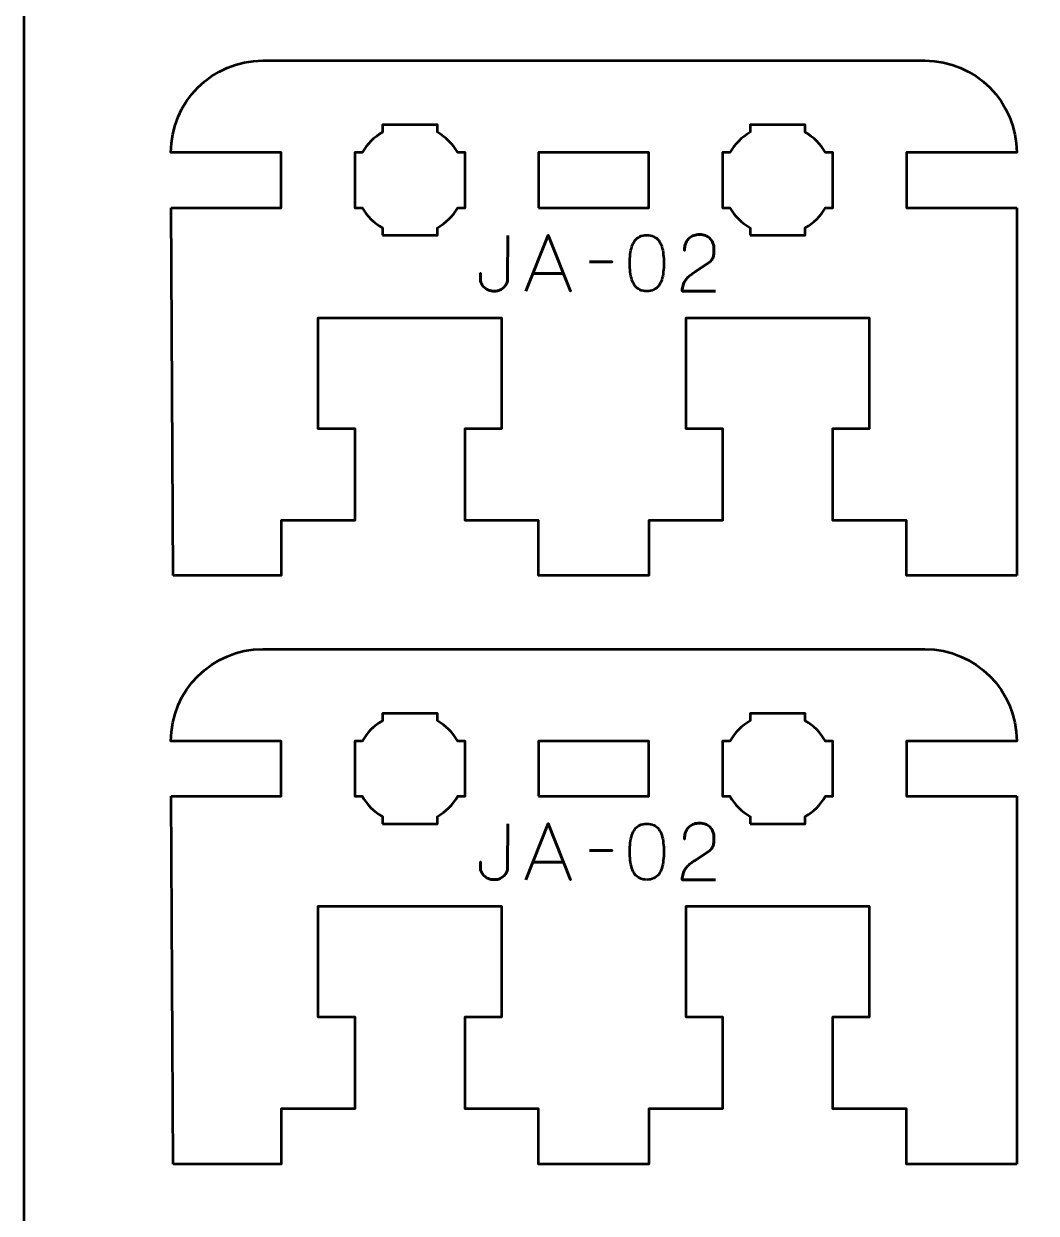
# Model space of a CAD drawing. Header units: centimetres. Extents: x -21 to 0, y -29.7 to 0.
# Drawn here: x -21 to -15.49, y -22.87 to -16.4 of the extents above; entities that cross this region are included whole.
import ezdxf

# ---------------------------------------------------------------- set-up
doc = ezdxf.new("R2010")
doc.units = ezdxf.units.CM
doc.header["$MEASUREMENT"] = 0
doc.layers.add('Layer 1', color=7, linetype='Continuous')

msp = doc.modelspace()

# ---------------------------------------------------------------- linework, layer by layer
at = {"layer": 'Layer 1', "lineweight": 53}
for points in [[(-18.20001, -17.4), (-17.60001, -17.4), (-17.60001, -17.1), (-18.20001, -17.1), (-18.20001, -17.4)], [(-18.20001, -20.6), (-17.60001, -20.6), (-17.60001, -20.3), (-18.20001, -20.3), (-18.20001, -20.6)]]:
    msp.add_lwpolyline(points, close=True, dxfattribs=at)
at = {"layer": 'Layer 1', "color": 1, "lineweight": 53}
msp.add_open_spline([(-21.00003, -29.19995), (-21.00003, -29.19995), (-21.00003, -3.49992), (-21.00003, -3.49992), (-21.00003, -3.49992), (-21.00003, -3.41709), (-20.93286, -3.34992), (-20.85003, -3.34992), (-20.85003, -3.34992), (-20.7672, -3.34992), (-20.70003, -3.28275), (-20.70003, -3.19992), (-20.70003, -3.19992), (-20.70003, -3.11709), (-20.7672, -3.04992), (-20.85003, -3.04992), (-20.85003, -3.04992), (-20.93286, -3.04992), (-21.00003, -2.98275), (-21.00003, -2.89992), (-21.00003, -2.89992), (-21.00003, -2.81709), (-20.93286, -2.74992), (-20.85003, -2.74992), (-20.85003, -2.74992), (-20.7672, -2.74992), (-20.70003, -2.68275), (-20.70003, -2.59992), (-20.70003, -2.59992), (-20.70003, -2.51709), (-20.7672, -2.44992), (-20.85003, -2.44992), (-20.85003, -2.44992), (-20.93286, -2.44992), (-21.00003, -2.38275), (-21.00003, -2.29992), (-21.00003, -2.29992), (-21.00003, -2.21709), (-20.93286, -2.14992), (-20.85003, -2.14992), (-20.85003, -2.14992), (-20.7672, -2.14992), (-20.70003, -2.08275), (-20.70003, -1.99992), (-20.70003, -1.99992), (-20.70003, -1.91709), (-20.7672, -1.84992), (-20.85003, -1.84992), (-20.85003, -1.84992), (-20.93286, -1.84992), (-21.00003, -1.78275), (-21.00003, -1.69992), (-21.00003, -1.69992), (-21.00003, -1.61709), (-20.93286, -1.54992), (-20.85003, -1.54992), (-20.85003, -1.54992), (-20.7672, -1.54992), (-20.70003, -1.48275), (-20.70003, -1.39992), (-20.70003, -1.39992), (-20.70003, -1.31709), (-20.7672, -1.24992), (-20.85003, -1.24992), (-20.85003, -1.24992), (-20.93286, -1.24992), (-21.00003, -1.18275), (-21.00003, -1.09992), (-21.00003, -1.09992), (-21.00003, -1.09992), (-21.00003, -0.49992), (-21.00003, -0.49992), (-21.00003, -0.49992), (-21.00003, -0.22295), (-20.77694, 0.00004), (-20.49994, 0.00004), (-20.49994, 0.00004), (-20.49994, 0.00004), (-0.50008, 0.00004), (-0.50008, 0.00004), (-0.50008, 0.00004), (-0.22294, 0.00004), (0.00002, -0.22295), (0.00002, -0.49992), (0.00002, -0.49992), (0.00002, -0.49992), (0.00002, -29.19995), (0.00002, -29.19995), (0.00002, -29.19995), (0.00002, -29.47695), (-0.22294, -29.70004), (-0.50008, -29.70004), (-0.50008, -29.70004), (-0.50008, -29.70004), (-20.49994, -29.70004), (-20.49994, -29.70004), (-20.49994, -29.70004), (-20.77694, -29.70004), (-21.00003, -29.47695), (-21.00003, -29.19995)], degree=3, knots=[0, 0, 0, 0, 0.04, 0.04, 0.04, 0.04, 0.08, 0.08, 0.08, 0.08, 0.12, 0.12, 0.12, 0.12, 0.16, 0.16, 0.16, 0.16, 0.2, 0.2, 0.2, 0.2, 0.24, 0.24, 0.24, 0.24, 0.28, 0.28, 0.28, 0.28, 0.32, 0.32, 0.32, 0.32, 0.36, 0.36, 0.36, 0.36, 0.4, 0.4, 0.4, 0.4, 0.44, 0.44, 0.44, 0.44, 0.48, 0.48, 0.48, 0.48, 0.52, 0.52, 0.52, 0.52, 0.56, 0.56, 0.56, 0.56, 0.6, 0.6, 0.6, 0.6, 0.64, 0.64, 0.64, 0.64, 0.68, 0.68, 0.68, 0.68, 0.72, 0.72, 0.72, 0.72, 0.76, 0.76, 0.76, 0.76, 0.8, 0.8, 0.8, 0.8, 0.84, 0.84, 0.84, 0.84, 0.88, 0.88, 0.88, 0.88, 0.92, 0.92, 0.92, 0.92, 0.96, 0.96, 0.96, 0.96, 1, 1, 1, 1], dxfattribs=at)
at = {"layer": 'Layer 1', "lineweight": 53}
for points, knots in [([(-20.19813, -17.4), (-20.19813, -17.4), (-19.60001, -17.4), (-19.60001, -17.4), (-19.60001, -17.4), (-19.60001, -17.4), (-19.60001, -17.1), (-19.60001, -17.1), (-19.60001, -17.1), (-19.60001, -17.1), (-20.20001, -17.1), (-20.20001, -17.1), (-20.20001, -17.1), (-20.20001, -16.82391), (-19.9761, -16.6), (-19.70001, -16.6)], [0, 0, 0, 0, 0.25, 0.25, 0.25, 0.25, 0.5, 0.5, 0.5, 0.5, 0.75, 0.75, 0.75, 0.75, 1, 1, 1, 1]), ([(-16.10001, -16.6), (-15.82392, -16.6), (-15.60001, -16.82391), (-15.60001, -17.1), (-15.60001, -17.1), (-15.60001, -17.1), (-16.20001, -17.1), (-16.20001, -17.1), (-16.20001, -17.1), (-16.20001, -17.1), (-16.20001, -17.4), (-16.20001, -17.4), (-16.20001, -17.4), (-16.20001, -17.4), (-15.60001, -17.4), (-15.60001, -17.4)], [0, 0, 0, 0, 0.25, 0.25, 0.25, 0.25, 0.5, 0.5, 0.5, 0.5, 0.75, 0.75, 0.75, 0.75, 1, 1, 1, 1]), ([(-19.05001, -17.55), (-19.05001, -17.55), (-19.05001, -17.50985), (-19.05001, -17.50985), (-19.05001, -17.50985), (-19.09554, -17.4835), (-19.1335, -17.44553), (-19.15985, -17.4), (-19.15985, -17.4), (-19.15985, -17.4), (-19.20001, -17.4), (-19.20001, -17.4), (-19.20001, -17.4), (-19.20001, -17.4), (-19.20001, -17.25), (-19.20001, -17.25), (-19.20001, -17.25), (-19.20001, -17.25), (-19.20001, -17.1), (-19.20001, -17.1), (-19.20001, -17.1), (-19.20001, -17.1), (-19.15985, -17.1), (-19.15985, -17.1), (-19.15985, -17.1), (-19.1335, -17.05447), (-19.09554, -17.0165), (-19.05001, -16.99015), (-19.05001, -16.99015), (-19.05001, -16.99015), (-19.05001, -16.95), (-19.05001, -16.95), (-19.05001, -16.95), (-19.05001, -16.95), (-18.90001, -16.95), (-18.90001, -16.95), (-18.90001, -16.95), (-18.90001, -16.95), (-18.75001, -16.95), (-18.75001, -16.95), (-18.75001, -16.95), (-18.75001, -16.95), (-18.75001, -16.99015), (-18.75001, -16.99015), (-18.75001, -16.99015), (-18.70448, -17.0165), (-18.66652, -17.05447), (-18.64017, -17.1), (-18.64017, -17.1), (-18.64017, -17.1), (-18.60001, -17.1), (-18.60001, -17.1), (-18.60001, -17.1), (-18.60001, -17.1), (-18.60001, -17.25), (-18.60001, -17.25), (-18.60001, -17.25), (-18.60001, -17.25), (-18.60001, -17.4), (-18.60001, -17.4), (-18.60001, -17.4), (-18.60001, -17.4), (-18.64017, -17.4), (-18.64017, -17.4), (-18.64017, -17.4), (-18.66652, -17.44553), (-18.70448, -17.4835), (-18.75001, -17.50985), (-18.75001, -17.50985), (-18.75001, -17.50985), (-18.75001, -17.55), (-18.75001, -17.55), (-18.75001, -17.55), (-18.75001, -17.55), (-18.90001, -17.55), (-18.90001, -17.55), (-18.90001, -17.55), (-18.90001, -17.55), (-19.05001, -17.55), (-19.05001, -17.55)], [0, 0, 0, 0, 0.05, 0.05, 0.05, 0.05, 0.1, 0.1, 0.1, 0.1, 0.15, 0.15, 0.15, 0.15, 0.2, 0.2, 0.2, 0.2, 0.25, 0.25, 0.25, 0.25, 0.3, 0.3, 0.3, 0.3, 0.35, 0.35, 0.35, 0.35, 0.4, 0.4, 0.4, 0.4, 0.45, 0.45, 0.45, 0.45, 0.5, 0.5, 0.5, 0.5, 0.55, 0.55, 0.55, 0.55, 0.6, 0.6, 0.6, 0.6, 0.65, 0.65, 0.65, 0.65, 0.7, 0.7, 0.7, 0.7, 0.75, 0.75, 0.75, 0.75, 0.8, 0.8, 0.8, 0.8, 0.85, 0.85, 0.85, 0.85, 0.9, 0.9, 0.9, 0.9, 0.95, 0.95, 0.95, 0.95, 1, 1, 1, 1]), ([(-17.05001, -17.55), (-17.05001, -17.55), (-17.05001, -17.50985), (-17.05001, -17.50985), (-17.05001, -17.50985), (-17.09554, -17.4835), (-17.1335, -17.44553), (-17.15985, -17.4), (-17.15985, -17.4), (-17.15985, -17.4), (-17.20001, -17.4), (-17.20001, -17.4), (-17.20001, -17.4), (-17.20001, -17.4), (-17.20001, -17.25), (-17.20001, -17.25), (-17.20001, -17.25), (-17.20001, -17.25), (-17.20001, -17.1), (-17.20001, -17.1), (-17.20001, -17.1), (-17.20001, -17.1), (-17.15985, -17.1), (-17.15985, -17.1), (-17.15985, -17.1), (-17.1335, -17.05447), (-17.09554, -17.0165), (-17.05001, -16.99015), (-17.05001, -16.99015), (-17.05001, -16.99015), (-17.05001, -16.95), (-17.05001, -16.95), (-17.05001, -16.95), (-17.05001, -16.95), (-16.90001, -16.95), (-16.90001, -16.95), (-16.90001, -16.95), (-16.90001, -16.95), (-16.75001, -16.95), (-16.75001, -16.95), (-16.75001, -16.95), (-16.75001, -16.95), (-16.75001, -16.99015), (-16.75001, -16.99015), (-16.75001, -16.99015), (-16.70448, -17.0165), (-16.66652, -17.05447), (-16.64017, -17.1), (-16.64017, -17.1), (-16.64017, -17.1), (-16.60001, -17.1), (-16.60001, -17.1), (-16.60001, -17.1), (-16.60001, -17.1), (-16.60001, -17.25), (-16.60001, -17.25), (-16.60001, -17.25), (-16.60001, -17.25), (-16.60001, -17.4), (-16.60001, -17.4), (-16.60001, -17.4), (-16.60001, -17.4), (-16.64017, -17.4), (-16.64017, -17.4), (-16.64017, -17.4), (-16.66652, -17.44553), (-16.70448, -17.4835), (-16.75001, -17.50985), (-16.75001, -17.50985), (-16.75001, -17.50985), (-16.75001, -17.55), (-16.75001, -17.55), (-16.75001, -17.55), (-16.75001, -17.55), (-16.90001, -17.55), (-16.90001, -17.55), (-16.90001, -17.55), (-16.90001, -17.55), (-17.05001, -17.55), (-17.05001, -17.55)], [0, 0, 0, 0, 0.05, 0.05, 0.05, 0.05, 0.1, 0.1, 0.1, 0.1, 0.15, 0.15, 0.15, 0.15, 0.2, 0.2, 0.2, 0.2, 0.25, 0.25, 0.25, 0.25, 0.3, 0.3, 0.3, 0.3, 0.35, 0.35, 0.35, 0.35, 0.4, 0.4, 0.4, 0.4, 0.45, 0.45, 0.45, 0.45, 0.5, 0.5, 0.5, 0.5, 0.55, 0.55, 0.55, 0.55, 0.6, 0.6, 0.6, 0.6, 0.65, 0.65, 0.65, 0.65, 0.7, 0.7, 0.7, 0.7, 0.75, 0.75, 0.75, 0.75, 0.8, 0.8, 0.8, 0.8, 0.85, 0.85, 0.85, 0.85, 0.9, 0.9, 0.9, 0.9, 0.95, 0.95, 0.95, 0.95, 1, 1, 1, 1]), ([(-15.60001, -19.4), (-15.60001, -19.4), (-16.20001, -19.4), (-16.20001, -19.4), (-16.20001, -19.4), (-16.20001, -19.4), (-16.20001, -19.1), (-16.20001, -19.1), (-16.20001, -19.1), (-16.20001, -19.1), (-16.60001, -19.10001), (-16.60001, -19.10001), (-16.60001, -19.10001), (-16.60001, -19.10001), (-16.60001, -18.6), (-16.60001, -18.6), (-16.60001, -18.6), (-16.60001, -18.6), (-16.40001, -18.59999), (-16.40001, -18.59999), (-16.40001, -18.59999), (-16.40001, -18.59999), (-16.40001, -18), (-16.40001, -18), (-16.40001, -18), (-16.78334, -18), (-17.01668, -18), (-17.40001, -18), (-17.40001, -18), (-17.40001, -18), (-17.40001, -18.59999), (-17.40001, -18.59999), (-17.40001, -18.59999), (-17.40001, -18.59999), (-17.20001, -18.6), (-17.20001, -18.6), (-17.20001, -18.6), (-17.20001, -18.6), (-17.20001, -19.1), (-17.20001, -19.1), (-17.20001, -19.1), (-17.20001, -19.1), (-17.60001, -19.1), (-17.60001, -19.1), (-17.60001, -19.1), (-17.60001, -19.1), (-17.60001, -19.4), (-17.60001, -19.4), (-17.60001, -19.4), (-17.60001, -19.4), (-18.20001, -19.4), (-18.20001, -19.4), (-18.20001, -19.4), (-18.20001, -19.4), (-18.20001, -19.1), (-18.20001, -19.1), (-18.20001, -19.1), (-18.20001, -19.1), (-18.60001, -19.10001), (-18.60001, -19.10001), (-18.60001, -19.10001), (-18.60001, -19.10001), (-18.60001, -18.6), (-18.60001, -18.6), (-18.60001, -18.6), (-18.60001, -18.6), (-18.40001, -18.59999), (-18.40001, -18.59999), (-18.40001, -18.59999), (-18.40001, -18.59999), (-18.40001, -18), (-18.40001, -18), (-18.40001, -18), (-18.78334, -18), (-19.01668, -18), (-19.40001, -18), (-19.40001, -18), (-19.40001, -18), (-19.40001, -18.59999), (-19.40001, -18.59999), (-19.40001, -18.59999), (-19.40001, -18.59999), (-19.20001, -18.6), (-19.20001, -18.6), (-19.20001, -18.6), (-19.20001, -18.6), (-19.20001, -19.1), (-19.20001, -19.1), (-19.20001, -19.1), (-19.20001, -19.1), (-19.60001, -19.1), (-19.60001, -19.1), (-19.60001, -19.1), (-19.60001, -19.1), (-19.60001, -19.4), (-19.60001, -19.4), (-19.60001, -19.4), (-19.60001, -19.4), (-20.18751, -19.4), (-20.18751, -19.4)], [0, 0, 0, 0, 0.04, 0.04, 0.04, 0.04, 0.08, 0.08, 0.08, 0.08, 0.12, 0.12, 0.12, 0.12, 0.16, 0.16, 0.16, 0.16, 0.2, 0.2, 0.2, 0.2, 0.24, 0.24, 0.24, 0.24, 0.28, 0.28, 0.28, 0.28, 0.32, 0.32, 0.32, 0.32, 0.36, 0.36, 0.36, 0.36, 0.4, 0.4, 0.4, 0.4, 0.44, 0.44, 0.44, 0.44, 0.48, 0.48, 0.48, 0.48, 0.52, 0.52, 0.52, 0.52, 0.56, 0.56, 0.56, 0.56, 0.6, 0.6, 0.6, 0.6, 0.64, 0.64, 0.64, 0.64, 0.68, 0.68, 0.68, 0.68, 0.72, 0.72, 0.72, 0.72, 0.76, 0.76, 0.76, 0.76, 0.8, 0.8, 0.8, 0.8, 0.84, 0.84, 0.84, 0.84, 0.88, 0.88, 0.88, 0.88, 0.92, 0.92, 0.92, 0.92, 0.96, 0.96, 0.96, 0.96, 1, 1, 1, 1]), ([(-20.19813, -20.6), (-20.19813, -20.6), (-19.60001, -20.6), (-19.60001, -20.6), (-19.60001, -20.6), (-19.60001, -20.6), (-19.60001, -20.3), (-19.60001, -20.3), (-19.60001, -20.3), (-19.60001, -20.3), (-20.20001, -20.3), (-20.20001, -20.3), (-20.20001, -20.3), (-20.20001, -20.02391), (-19.9761, -19.8), (-19.70001, -19.8)], [0, 0, 0, 0, 0.25, 0.25, 0.25, 0.25, 0.5, 0.5, 0.5, 0.5, 0.75, 0.75, 0.75, 0.75, 1, 1, 1, 1]), ([(-16.10001, -19.8), (-15.82392, -19.8), (-15.60001, -20.02391), (-15.60001, -20.3), (-15.60001, -20.3), (-15.60001, -20.3), (-16.20001, -20.3), (-16.20001, -20.3), (-16.20001, -20.3), (-16.20001, -20.3), (-16.20001, -20.6), (-16.20001, -20.6), (-16.20001, -20.6), (-16.20001, -20.6), (-15.60001, -20.6), (-15.60001, -20.6)], [0, 0, 0, 0, 0.25, 0.25, 0.25, 0.25, 0.5, 0.5, 0.5, 0.5, 0.75, 0.75, 0.75, 0.75, 1, 1, 1, 1]), ([(-19.05001, -20.75), (-19.05001, -20.75), (-19.05001, -20.70985), (-19.05001, -20.70985), (-19.05001, -20.70985), (-19.09554, -20.6835), (-19.1335, -20.64553), (-19.15985, -20.6), (-19.15985, -20.6), (-19.15985, -20.6), (-19.20001, -20.6), (-19.20001, -20.6), (-19.20001, -20.6), (-19.20001, -20.6), (-19.20001, -20.45), (-19.20001, -20.45), (-19.20001, -20.45), (-19.20001, -20.45), (-19.20001, -20.3), (-19.20001, -20.3), (-19.20001, -20.3), (-19.20001, -20.3), (-19.15985, -20.3), (-19.15985, -20.3), (-19.15985, -20.3), (-19.1335, -20.25447), (-19.09554, -20.2165), (-19.05001, -20.19015), (-19.05001, -20.19015), (-19.05001, -20.19015), (-19.05001, -20.15), (-19.05001, -20.15), (-19.05001, -20.15), (-19.05001, -20.15), (-18.90001, -20.15), (-18.90001, -20.15), (-18.90001, -20.15), (-18.90001, -20.15), (-18.75001, -20.15), (-18.75001, -20.15), (-18.75001, -20.15), (-18.75001, -20.15), (-18.75001, -20.19015), (-18.75001, -20.19015), (-18.75001, -20.19015), (-18.70448, -20.2165), (-18.66652, -20.25447), (-18.64017, -20.3), (-18.64017, -20.3), (-18.64017, -20.3), (-18.60001, -20.3), (-18.60001, -20.3), (-18.60001, -20.3), (-18.60001, -20.3), (-18.60001, -20.45), (-18.60001, -20.45), (-18.60001, -20.45), (-18.60001, -20.45), (-18.60001, -20.6), (-18.60001, -20.6), (-18.60001, -20.6), (-18.60001, -20.6), (-18.64017, -20.6), (-18.64017, -20.6), (-18.64017, -20.6), (-18.66652, -20.64553), (-18.70448, -20.6835), (-18.75001, -20.70985), (-18.75001, -20.70985), (-18.75001, -20.70985), (-18.75001, -20.75), (-18.75001, -20.75), (-18.75001, -20.75), (-18.75001, -20.75), (-18.90001, -20.75), (-18.90001, -20.75), (-18.90001, -20.75), (-18.90001, -20.75), (-19.05001, -20.75), (-19.05001, -20.75)], [0, 0, 0, 0, 0.05, 0.05, 0.05, 0.05, 0.1, 0.1, 0.1, 0.1, 0.15, 0.15, 0.15, 0.15, 0.2, 0.2, 0.2, 0.2, 0.25, 0.25, 0.25, 0.25, 0.3, 0.3, 0.3, 0.3, 0.35, 0.35, 0.35, 0.35, 0.4, 0.4, 0.4, 0.4, 0.45, 0.45, 0.45, 0.45, 0.5, 0.5, 0.5, 0.5, 0.55, 0.55, 0.55, 0.55, 0.6, 0.6, 0.6, 0.6, 0.65, 0.65, 0.65, 0.65, 0.7, 0.7, 0.7, 0.7, 0.75, 0.75, 0.75, 0.75, 0.8, 0.8, 0.8, 0.8, 0.85, 0.85, 0.85, 0.85, 0.9, 0.9, 0.9, 0.9, 0.95, 0.95, 0.95, 0.95, 1, 1, 1, 1]), ([(-17.05001, -20.75), (-17.05001, -20.75), (-17.05001, -20.70985), (-17.05001, -20.70985), (-17.05001, -20.70985), (-17.09554, -20.6835), (-17.1335, -20.64553), (-17.15985, -20.6), (-17.15985, -20.6), (-17.15985, -20.6), (-17.20001, -20.6), (-17.20001, -20.6), (-17.20001, -20.6), (-17.20001, -20.6), (-17.20001, -20.45), (-17.20001, -20.45), (-17.20001, -20.45), (-17.20001, -20.45), (-17.20001, -20.3), (-17.20001, -20.3), (-17.20001, -20.3), (-17.20001, -20.3), (-17.15985, -20.3), (-17.15985, -20.3), (-17.15985, -20.3), (-17.1335, -20.25447), (-17.09554, -20.2165), (-17.05001, -20.19015), (-17.05001, -20.19015), (-17.05001, -20.19015), (-17.05001, -20.15), (-17.05001, -20.15), (-17.05001, -20.15), (-17.05001, -20.15), (-16.90001, -20.15), (-16.90001, -20.15), (-16.90001, -20.15), (-16.90001, -20.15), (-16.75001, -20.15), (-16.75001, -20.15), (-16.75001, -20.15), (-16.75001, -20.15), (-16.75001, -20.19015), (-16.75001, -20.19015), (-16.75001, -20.19015), (-16.70448, -20.2165), (-16.66652, -20.25447), (-16.64017, -20.3), (-16.64017, -20.3), (-16.64017, -20.3), (-16.60001, -20.3), (-16.60001, -20.3), (-16.60001, -20.3), (-16.60001, -20.3), (-16.60001, -20.45), (-16.60001, -20.45), (-16.60001, -20.45), (-16.60001, -20.45), (-16.60001, -20.6), (-16.60001, -20.6), (-16.60001, -20.6), (-16.60001, -20.6), (-16.64017, -20.6), (-16.64017, -20.6), (-16.64017, -20.6), (-16.66652, -20.64553), (-16.70448, -20.6835), (-16.75001, -20.70985), (-16.75001, -20.70985), (-16.75001, -20.70985), (-16.75001, -20.75), (-16.75001, -20.75), (-16.75001, -20.75), (-16.75001, -20.75), (-16.90001, -20.75), (-16.90001, -20.75), (-16.90001, -20.75), (-16.90001, -20.75), (-17.05001, -20.75), (-17.05001, -20.75)], [0, 0, 0, 0, 0.05, 0.05, 0.05, 0.05, 0.1, 0.1, 0.1, 0.1, 0.15, 0.15, 0.15, 0.15, 0.2, 0.2, 0.2, 0.2, 0.25, 0.25, 0.25, 0.25, 0.3, 0.3, 0.3, 0.3, 0.35, 0.35, 0.35, 0.35, 0.4, 0.4, 0.4, 0.4, 0.45, 0.45, 0.45, 0.45, 0.5, 0.5, 0.5, 0.5, 0.55, 0.55, 0.55, 0.55, 0.6, 0.6, 0.6, 0.6, 0.65, 0.65, 0.65, 0.65, 0.7, 0.7, 0.7, 0.7, 0.75, 0.75, 0.75, 0.75, 0.8, 0.8, 0.8, 0.8, 0.85, 0.85, 0.85, 0.85, 0.9, 0.9, 0.9, 0.9, 0.95, 0.95, 0.95, 0.95, 1, 1, 1, 1]), ([(-15.60001, -22.6), (-15.60001, -22.6), (-16.20001, -22.6), (-16.20001, -22.6), (-16.20001, -22.6), (-16.20001, -22.6), (-16.20001, -22.3), (-16.20001, -22.3), (-16.20001, -22.3), (-16.20001, -22.3), (-16.60001, -22.30001), (-16.60001, -22.30001), (-16.60001, -22.30001), (-16.60001, -22.30001), (-16.60001, -21.8), (-16.60001, -21.8), (-16.60001, -21.8), (-16.60001, -21.8), (-16.40001, -21.79999), (-16.40001, -21.79999), (-16.40001, -21.79999), (-16.40001, -21.79999), (-16.40001, -21.2), (-16.40001, -21.2), (-16.40001, -21.2), (-16.78334, -21.2), (-17.01668, -21.2), (-17.40001, -21.2), (-17.40001, -21.2), (-17.40001, -21.2), (-17.40001, -21.79999), (-17.40001, -21.79999), (-17.40001, -21.79999), (-17.40001, -21.79999), (-17.20001, -21.8), (-17.20001, -21.8), (-17.20001, -21.8), (-17.20001, -21.8), (-17.20001, -22.3), (-17.20001, -22.3), (-17.20001, -22.3), (-17.20001, -22.3), (-17.60001, -22.3), (-17.60001, -22.3), (-17.60001, -22.3), (-17.60001, -22.3), (-17.60001, -22.6), (-17.60001, -22.6), (-17.60001, -22.6), (-17.60001, -22.6), (-18.20001, -22.6), (-18.20001, -22.6), (-18.20001, -22.6), (-18.20001, -22.6), (-18.20001, -22.3), (-18.20001, -22.3), (-18.20001, -22.3), (-18.20001, -22.3), (-18.60001, -22.30001), (-18.60001, -22.30001), (-18.60001, -22.30001), (-18.60001, -22.30001), (-18.60001, -21.8), (-18.60001, -21.8), (-18.60001, -21.8), (-18.60001, -21.8), (-18.40001, -21.79999), (-18.40001, -21.79999), (-18.40001, -21.79999), (-18.40001, -21.79999), (-18.40001, -21.2), (-18.40001, -21.2), (-18.40001, -21.2), (-18.78334, -21.2), (-19.01668, -21.2), (-19.40001, -21.2), (-19.40001, -21.2), (-19.40001, -21.2), (-19.40001, -21.79999), (-19.40001, -21.79999), (-19.40001, -21.79999), (-19.40001, -21.79999), (-19.20001, -21.8), (-19.20001, -21.8), (-19.20001, -21.8), (-19.20001, -21.8), (-19.20001, -22.3), (-19.20001, -22.3), (-19.20001, -22.3), (-19.20001, -22.3), (-19.60001, -22.3), (-19.60001, -22.3), (-19.60001, -22.3), (-19.60001, -22.3), (-19.60001, -22.6), (-19.60001, -22.6), (-19.60001, -22.6), (-19.60001, -22.6), (-20.18751, -22.6), (-20.18751, -22.6)], [0, 0, 0, 0, 0.04, 0.04, 0.04, 0.04, 0.08, 0.08, 0.08, 0.08, 0.12, 0.12, 0.12, 0.12, 0.16, 0.16, 0.16, 0.16, 0.2, 0.2, 0.2, 0.2, 0.24, 0.24, 0.24, 0.24, 0.28, 0.28, 0.28, 0.28, 0.32, 0.32, 0.32, 0.32, 0.36, 0.36, 0.36, 0.36, 0.4, 0.4, 0.4, 0.4, 0.44, 0.44, 0.44, 0.44, 0.48, 0.48, 0.48, 0.48, 0.52, 0.52, 0.52, 0.52, 0.56, 0.56, 0.56, 0.56, 0.6, 0.6, 0.6, 0.6, 0.64, 0.64, 0.64, 0.64, 0.68, 0.68, 0.68, 0.68, 0.72, 0.72, 0.72, 0.72, 0.76, 0.76, 0.76, 0.76, 0.8, 0.8, 0.8, 0.8, 0.84, 0.84, 0.84, 0.84, 0.88, 0.88, 0.88, 0.88, 0.92, 0.92, 0.92, 0.92, 0.96, 0.96, 0.96, 0.96, 1, 1, 1, 1])]:
    msp.add_open_spline(points, degree=3, knots=knots, dxfattribs=at)
at = {"layer": 'Layer 1', "color": 114, "lineweight": 53}
for points in [[(-19.70001, -16.6), (-19.70001, -16.6), (-16.10001, -16.6), (-16.10001, -16.6)], [(-20.18751, -19.4), (-20.18751, -19.4), (-20.19813, -17.4), (-20.19813, -17.4)], [(-15.60001, -17.4), (-15.60001, -17.4), (-15.60001, -19.10001), (-15.60001, -19.10001)], [(-19.70001, -19.8), (-19.70001, -19.8), (-16.10001, -19.8), (-16.10001, -19.8)], [(-20.18751, -22.6), (-20.18751, -22.6), (-20.19813, -20.6), (-20.19813, -20.6)], [(-15.60001, -20.6), (-15.60001, -20.6), (-15.60001, -22.30001), (-15.60001, -22.30001)]]:
    msp.add_open_spline(points, degree=3, dxfattribs=at)
at = {"layer": 'Layer 1', "color": 5, "lineweight": 53}
for points, knots in [([(-18.36821, -17.55035), (-18.36821, -17.55035), (-18.36863, -17.78742), (-18.36863, -17.78742), (-18.36863, -17.78742), (-18.36863, -17.79511), (-18.37026, -17.80287), (-18.37336, -17.81056), (-18.37336, -17.81056), (-18.37654, -17.81832), (-18.38119, -17.82538), (-18.38733, -17.83187), (-18.38733, -17.83187), (-18.39354, -17.83829), (-18.40109, -17.84351), (-18.41005, -17.84739), (-18.41005, -17.84739), (-18.41908, -17.85134), (-18.42938, -17.85332), (-18.44102, -17.85346), (-18.44102, -17.85346), (-18.45267, -17.85346), (-18.46318, -17.85155), (-18.47249, -17.84781), (-18.47249, -17.84781), (-18.48181, -17.844), (-18.48978, -17.83892), (-18.49634, -17.8325), (-18.49634, -17.8325), (-18.50297, -17.82608), (-18.50798, -17.81903), (-18.51151, -17.81119), (-18.51151, -17.81119), (-18.51504, -17.80336), (-18.5168, -17.79546), (-18.5168, -17.78742), (-18.5168, -17.78742), (-18.5168, -17.78742), (-18.5168, -17.75609), (-18.5168, -17.75609), (-18.5168, -17.75609), (-18.5168, -17.75609), (-18.5168, -17.78742), (-18.5168, -17.78742), (-18.5168, -17.78742), (-18.5168, -17.79546), (-18.51504, -17.80336), (-18.51151, -17.81119), (-18.51151, -17.81119), (-18.50798, -17.81903), (-18.50297, -17.82608), (-18.49634, -17.8325), (-18.49634, -17.8325), (-18.48978, -17.83892), (-18.48181, -17.844), (-18.47249, -17.84781), (-18.47249, -17.84781), (-18.46318, -17.85155), (-18.45267, -17.85346), (-18.44102, -17.85346), (-18.44102, -17.85346), (-18.42938, -17.85332), (-18.41908, -17.85134), (-18.41005, -17.84739), (-18.41005, -17.84739), (-18.40109, -17.84351), (-18.39354, -17.83829), (-18.38733, -17.83187), (-18.38733, -17.83187), (-18.38119, -17.82538), (-18.37654, -17.81832), (-18.37336, -17.81056), (-18.37336, -17.81056), (-18.37026, -17.80287), (-18.36863, -17.79511), (-18.36863, -17.78742), (-18.36863, -17.78742), (-18.36863, -17.78742), (-18.36821, -17.55035), (-18.36821, -17.55035)], [0, 0, 0, 0, 0.05, 0.05, 0.05, 0.05, 0.1, 0.1, 0.1, 0.1, 0.15, 0.15, 0.15, 0.15, 0.2, 0.2, 0.2, 0.2, 0.25, 0.25, 0.25, 0.25, 0.3, 0.3, 0.3, 0.3, 0.35, 0.35, 0.35, 0.35, 0.4, 0.4, 0.4, 0.4, 0.45, 0.45, 0.45, 0.45, 0.5, 0.5, 0.5, 0.5, 0.55, 0.55, 0.55, 0.55, 0.6, 0.6, 0.6, 0.6, 0.65, 0.65, 0.65, 0.65, 0.7, 0.7, 0.7, 0.7, 0.75, 0.75, 0.75, 0.75, 0.8, 0.8, 0.8, 0.8, 0.85, 0.85, 0.85, 0.85, 0.9, 0.9, 0.9, 0.9, 0.95, 0.95, 0.95, 0.95, 1, 1, 1, 1]), ([(-18.27, -17.85388), (-18.27, -17.85388), (-18.14893, -17.54866), (-18.14893, -17.54866), (-18.14893, -17.54866), (-18.14893, -17.54866), (-18.02743, -17.85388), (-18.02743, -17.85388), (-18.02743, -17.85388), (-18.02743, -17.85388), (-18.14893, -17.54866), (-18.14893, -17.54866), (-18.14893, -17.54866), (-18.14893, -17.54866), (-18.27, -17.85388), (-18.27, -17.85388)], [0, 0, 0, 0, 0.25, 0.25, 0.25, 0.25, 0.5, 0.5, 0.5, 0.5, 0.75, 0.75, 0.75, 0.75, 1, 1, 1, 1]), ([(-17.61172, -17.85388), (-17.59691, -17.85381), (-17.58414, -17.8512), (-17.57348, -17.84612), (-17.57348, -17.84612), (-17.5629, -17.84104), (-17.55408, -17.83377), (-17.54703, -17.82453), (-17.54703, -17.82453), (-17.54004, -17.81522), (-17.53454, -17.80421), (-17.53045, -17.79151), (-17.53045, -17.79151), (-17.52642, -17.77881), (-17.52353, -17.76491), (-17.52191, -17.74967), (-17.52191, -17.74967), (-17.52021, -17.73443), (-17.51937, -17.71841), (-17.51944, -17.70148), (-17.51944, -17.70148), (-17.51937, -17.68462), (-17.52021, -17.6686), (-17.52191, -17.65343), (-17.52191, -17.65343), (-17.52353, -17.63826), (-17.52642, -17.62429), (-17.53045, -17.61159), (-17.53045, -17.61159), (-17.53454, -17.59896), (-17.54004, -17.58796), (-17.54703, -17.57857), (-17.54703, -17.57857), (-17.55408, -17.56926), (-17.5629, -17.56199), (-17.57348, -17.55691), (-17.57348, -17.55691), (-17.58414, -17.55176), (-17.59691, -17.54915), (-17.61172, -17.54908), (-17.61172, -17.54908), (-17.62654, -17.54915), (-17.63931, -17.55176), (-17.64997, -17.55691), (-17.64997, -17.55691), (-17.66055, -17.56199), (-17.66937, -17.56926), (-17.67642, -17.57857), (-17.67642, -17.57857), (-17.68341, -17.58796), (-17.68891, -17.59896), (-17.693, -17.61159), (-17.693, -17.61159), (-17.69703, -17.62429), (-17.69992, -17.63826), (-17.70154, -17.65343), (-17.70154, -17.65343), (-17.70323, -17.6686), (-17.70408, -17.68462), (-17.70401, -17.70148), (-17.70401, -17.70148), (-17.70408, -17.71841), (-17.70323, -17.73443), (-17.70154, -17.74967), (-17.70154, -17.74967), (-17.69992, -17.76491), (-17.69703, -17.77881), (-17.693, -17.79151), (-17.693, -17.79151), (-17.68891, -17.80421), (-17.68341, -17.81522), (-17.67642, -17.82453), (-17.67642, -17.82453), (-17.66937, -17.83377), (-17.66055, -17.84104), (-17.64997, -17.84612), (-17.64997, -17.84612), (-17.63931, -17.8512), (-17.62654, -17.85381), (-17.61172, -17.85388)], [0, 0, 0, 0, 0.05, 0.05, 0.05, 0.05, 0.1, 0.1, 0.1, 0.1, 0.15, 0.15, 0.15, 0.15, 0.2, 0.2, 0.2, 0.2, 0.25, 0.25, 0.25, 0.25, 0.3, 0.3, 0.3, 0.3, 0.35, 0.35, 0.35, 0.35, 0.4, 0.4, 0.4, 0.4, 0.45, 0.45, 0.45, 0.45, 0.5, 0.5, 0.5, 0.5, 0.55, 0.55, 0.55, 0.55, 0.6, 0.6, 0.6, 0.6, 0.65, 0.65, 0.65, 0.65, 0.7, 0.7, 0.7, 0.7, 0.75, 0.75, 0.75, 0.75, 0.8, 0.8, 0.8, 0.8, 0.85, 0.85, 0.85, 0.85, 0.9, 0.9, 0.9, 0.9, 0.95, 0.95, 0.95, 0.95, 1, 1, 1, 1]), ([(-17.61172, -17.85388), (-17.59691, -17.85381), (-17.58414, -17.8512), (-17.57348, -17.84612), (-17.57348, -17.84612), (-17.5629, -17.84104), (-17.55408, -17.83377), (-17.54703, -17.82453), (-17.54703, -17.82453), (-17.54004, -17.81522), (-17.53454, -17.80421), (-17.53045, -17.79151), (-17.53045, -17.79151), (-17.52642, -17.77881), (-17.52353, -17.76491), (-17.52191, -17.74967), (-17.52191, -17.74967), (-17.52021, -17.73443), (-17.51937, -17.71841), (-17.51944, -17.70148), (-17.51944, -17.70148), (-17.51937, -17.68462), (-17.52021, -17.6686), (-17.52191, -17.65343), (-17.52191, -17.65343), (-17.52353, -17.63826), (-17.52642, -17.62429), (-17.53045, -17.61159), (-17.53045, -17.61159), (-17.53454, -17.59896), (-17.54004, -17.58796), (-17.54703, -17.57857), (-17.54703, -17.57857), (-17.55408, -17.56926), (-17.5629, -17.56199), (-17.57348, -17.55691), (-17.57348, -17.55691), (-17.58414, -17.55176), (-17.59691, -17.54915), (-17.61172, -17.54908), (-17.61172, -17.54908), (-17.62654, -17.54915), (-17.63931, -17.55176), (-17.64997, -17.55691), (-17.64997, -17.55691), (-17.66055, -17.56199), (-17.66937, -17.56926), (-17.67642, -17.57857), (-17.67642, -17.57857), (-17.68341, -17.58796), (-17.68891, -17.59896), (-17.693, -17.61159), (-17.693, -17.61159), (-17.69703, -17.62429), (-17.69992, -17.63826), (-17.70154, -17.65343), (-17.70154, -17.65343), (-17.70323, -17.6686), (-17.70408, -17.68462), (-17.70401, -17.70148), (-17.70401, -17.70148), (-17.70408, -17.71841), (-17.70323, -17.73443), (-17.70154, -17.74967), (-17.70154, -17.74967), (-17.69992, -17.76491), (-17.69703, -17.77881), (-17.693, -17.79151), (-17.693, -17.79151), (-17.68891, -17.80421), (-17.68341, -17.81522), (-17.67642, -17.82453), (-17.67642, -17.82453), (-17.66937, -17.83377), (-17.66055, -17.84104), (-17.64997, -17.84612), (-17.64997, -17.84612), (-17.63931, -17.8512), (-17.62654, -17.85381), (-17.61172, -17.85388)], [0, 0, 0, 0, 0.05, 0.05, 0.05, 0.05, 0.1, 0.1, 0.1, 0.1, 0.15, 0.15, 0.15, 0.15, 0.2, 0.2, 0.2, 0.2, 0.25, 0.25, 0.25, 0.25, 0.3, 0.3, 0.3, 0.3, 0.35, 0.35, 0.35, 0.35, 0.4, 0.4, 0.4, 0.4, 0.45, 0.45, 0.45, 0.45, 0.5, 0.5, 0.5, 0.5, 0.55, 0.55, 0.55, 0.55, 0.6, 0.6, 0.6, 0.6, 0.65, 0.65, 0.65, 0.65, 0.7, 0.7, 0.7, 0.7, 0.75, 0.75, 0.75, 0.75, 0.8, 0.8, 0.8, 0.8, 0.85, 0.85, 0.85, 0.85, 0.9, 0.9, 0.9, 0.9, 0.95, 0.95, 0.95, 0.95, 1, 1, 1, 1]), ([(-17.2375, -17.85388), (-17.2375, -17.85388), (-17.41911, -17.85388), (-17.41911, -17.85388), (-17.41911, -17.85388), (-17.41876, -17.8416), (-17.41721, -17.83074), (-17.41459, -17.82142), (-17.41459, -17.82142), (-17.41191, -17.81211), (-17.40832, -17.80393), (-17.40387, -17.79687), (-17.40387, -17.79687), (-17.39935, -17.78982), (-17.3942, -17.78354), (-17.38835, -17.77803), (-17.38835, -17.77803), (-17.38249, -17.77246), (-17.37621, -17.76738), (-17.36944, -17.76258), (-17.36944, -17.76258), (-17.36267, -17.75785), (-17.35568, -17.75313), (-17.34841, -17.74847), (-17.34841, -17.74847), (-17.34841, -17.74847), (-17.27602, -17.70021), (-17.27602, -17.70021), (-17.27602, -17.70021), (-17.26862, -17.69499), (-17.26283, -17.68928), (-17.25874, -17.68314), (-17.25874, -17.68314), (-17.25458, -17.677), (-17.25168, -17.67051), (-17.24992, -17.66366), (-17.24992, -17.66366), (-17.24823, -17.65689), (-17.24717, -17.64991), (-17.24682, -17.64285), (-17.24682, -17.64285), (-17.24646, -17.63572), (-17.24632, -17.6286), (-17.24639, -17.62147), (-17.24639, -17.62147), (-17.24639, -17.61562), (-17.24717, -17.60934), (-17.24872, -17.60256), (-17.24872, -17.60256), (-17.25034, -17.59586), (-17.25288, -17.58916), (-17.25648, -17.58253), (-17.25648, -17.58253), (-17.26008, -17.57589), (-17.26488, -17.56983), (-17.27087, -17.56432), (-17.27087, -17.56432), (-17.27687, -17.55889), (-17.28428, -17.55452), (-17.2931, -17.5512), (-17.2931, -17.5512), (-17.30192, -17.54788), (-17.31229, -17.54619), (-17.32428, -17.54612), (-17.32428, -17.54612), (-17.33635, -17.54619), (-17.347, -17.54788), (-17.35618, -17.55113), (-17.35618, -17.55113), (-17.36535, -17.55437), (-17.37318, -17.55889), (-17.37967, -17.5646), (-17.37967, -17.5646), (-17.38616, -17.57032), (-17.39138, -17.57695), (-17.39547, -17.58436), (-17.39547, -17.58436), (-17.39957, -17.59177), (-17.40253, -17.59967), (-17.40443, -17.608), (-17.40443, -17.608), (-17.40634, -17.61632), (-17.40726, -17.62479), (-17.40726, -17.63333), (-17.40726, -17.63333), (-17.40726, -17.62479), (-17.40634, -17.61632), (-17.40443, -17.608), (-17.40443, -17.608), (-17.40253, -17.59967), (-17.39957, -17.59177), (-17.39547, -17.58436), (-17.39547, -17.58436), (-17.39138, -17.57695), (-17.38616, -17.57032), (-17.37967, -17.5646), (-17.37967, -17.5646), (-17.37318, -17.55889), (-17.36535, -17.55437), (-17.35618, -17.55113), (-17.35618, -17.55113), (-17.347, -17.54788), (-17.33635, -17.54619), (-17.32428, -17.54612), (-17.32428, -17.54612), (-17.31229, -17.54619), (-17.30192, -17.54788), (-17.2931, -17.5512), (-17.2931, -17.5512), (-17.28428, -17.55452), (-17.27687, -17.55889), (-17.27087, -17.56432), (-17.27087, -17.56432), (-17.26488, -17.56983), (-17.26008, -17.57589), (-17.25648, -17.58253), (-17.25648, -17.58253), (-17.25288, -17.58916), (-17.25034, -17.59586), (-17.24872, -17.60256), (-17.24872, -17.60256), (-17.24717, -17.60934), (-17.24639, -17.61562), (-17.24639, -17.62147), (-17.24639, -17.62147), (-17.24632, -17.6286), (-17.24646, -17.63572), (-17.24682, -17.64285), (-17.24682, -17.64285), (-17.24717, -17.64991), (-17.24823, -17.65689), (-17.24992, -17.66366), (-17.24992, -17.66366), (-17.25168, -17.67051), (-17.25458, -17.677), (-17.25874, -17.68314), (-17.25874, -17.68314), (-17.26283, -17.68928), (-17.26862, -17.69499), (-17.27602, -17.70021), (-17.27602, -17.70021), (-17.27602, -17.70021), (-17.34841, -17.74847), (-17.34841, -17.74847), (-17.34841, -17.74847), (-17.35568, -17.75313), (-17.36267, -17.75785), (-17.36944, -17.76258), (-17.36944, -17.76258), (-17.37621, -17.76738), (-17.38249, -17.77246), (-17.38835, -17.77803), (-17.38835, -17.77803), (-17.3942, -17.78354), (-17.39935, -17.78982), (-17.40387, -17.79687), (-17.40387, -17.79687), (-17.40832, -17.80393), (-17.41191, -17.81211), (-17.41459, -17.82142), (-17.41459, -17.82142), (-17.41721, -17.83074), (-17.41876, -17.8416), (-17.41911, -17.85388), (-17.41911, -17.85388), (-17.41911, -17.85388), (-17.2375, -17.85388), (-17.2375, -17.85388)], [0, 0, 0, 0, 0.0238095, 0.0238095, 0.0238095, 0.0238095, 0.047619, 0.047619, 0.047619, 0.047619, 0.0714286, 0.0714286, 0.0714286, 0.0714286, 0.0952381, 0.0952381, 0.0952381, 0.0952381, 0.1190476, 0.1190476, 0.1190476, 0.1190476, 0.1428571, 0.1428571, 0.1428571, 0.1428571, 0.1666667, 0.1666667, 0.1666667, 0.1666667, 0.1904762, 0.1904762, 0.1904762, 0.1904762, 0.2142857, 0.2142857, 0.2142857, 0.2142857, 0.2380952, 0.2380952, 0.2380952, 0.2380952, 0.2619048, 0.2619048, 0.2619048, 0.2619048, 0.2857143, 0.2857143, 0.2857143, 0.2857143, 0.3095238, 0.3095238, 0.3095238, 0.3095238, 0.3333333, 0.3333333, 0.3333333, 0.3333333, 0.3571429, 0.3571429, 0.3571429, 0.3571429, 0.3809524, 0.3809524, 0.3809524, 0.3809524, 0.4047619, 0.4047619, 0.4047619, 0.4047619, 0.4285714, 0.4285714, 0.4285714, 0.4285714, 0.452381, 0.452381, 0.452381, 0.452381, 0.4761905, 0.4761905, 0.4761905, 0.4761905, 0.5, 0.5, 0.5, 0.5, 0.5238095, 0.5238095, 0.5238095, 0.5238095, 0.547619, 0.547619, 0.547619, 0.547619, 0.5714286, 0.5714286, 0.5714286, 0.5714286, 0.5952381, 0.5952381, 0.5952381, 0.5952381, 0.6190476, 0.6190476, 0.6190476, 0.6190476, 0.6428571, 0.6428571, 0.6428571, 0.6428571, 0.6666667, 0.6666667, 0.6666667, 0.6666667, 0.6904762, 0.6904762, 0.6904762, 0.6904762, 0.7142857, 0.7142857, 0.7142857, 0.7142857, 0.7380952, 0.7380952, 0.7380952, 0.7380952, 0.7619048, 0.7619048, 0.7619048, 0.7619048, 0.7857143, 0.7857143, 0.7857143, 0.7857143, 0.8095238, 0.8095238, 0.8095238, 0.8095238, 0.8333333, 0.8333333, 0.8333333, 0.8333333, 0.8571429, 0.8571429, 0.8571429, 0.8571429, 0.8809524, 0.8809524, 0.8809524, 0.8809524, 0.9047619, 0.9047619, 0.9047619, 0.9047619, 0.9285714, 0.9285714, 0.9285714, 0.9285714, 0.952381, 0.952381, 0.952381, 0.952381, 0.9761905, 0.9761905, 0.9761905, 0.9761905, 1, 1, 1, 1]), ([(-17.92414, -17.69428), (-17.92414, -17.69428), (-17.80095, -17.69428), (-17.80095, -17.69428), (-17.80095, -17.69428), (-17.80095, -17.69428), (-17.92414, -17.69428), (-17.92414, -17.69428)], [0, 0, 0, 0, 0.5, 0.5, 0.5, 0.5, 1, 1, 1, 1]), ([(-18.2319, -17.75778), (-18.2319, -17.75778), (-18.06596, -17.75778), (-18.06596, -17.75778), (-18.06596, -17.75778), (-18.06596, -17.75778), (-18.2319, -17.75778), (-18.2319, -17.75778)], [0, 0, 0, 0, 0.5, 0.5, 0.5, 0.5, 1, 1, 1, 1]), ([(-18.36821, -20.75035), (-18.36821, -20.75035), (-18.36863, -20.98742), (-18.36863, -20.98742), (-18.36863, -20.98742), (-18.36863, -20.99511), (-18.37026, -21.00287), (-18.37336, -21.01056), (-18.37336, -21.01056), (-18.37654, -21.01832), (-18.38119, -21.02538), (-18.38733, -21.03187), (-18.38733, -21.03187), (-18.39354, -21.03829), (-18.40109, -21.04351), (-18.41005, -21.04739), (-18.41005, -21.04739), (-18.41908, -21.05134), (-18.42938, -21.05332), (-18.44102, -21.05346), (-18.44102, -21.05346), (-18.45267, -21.05346), (-18.46318, -21.05155), (-18.47249, -21.04781), (-18.47249, -21.04781), (-18.48181, -21.044), (-18.48978, -21.03892), (-18.49634, -21.0325), (-18.49634, -21.0325), (-18.50297, -21.02608), (-18.50798, -21.01903), (-18.51151, -21.01119), (-18.51151, -21.01119), (-18.51504, -21.00336), (-18.5168, -20.99546), (-18.5168, -20.98742), (-18.5168, -20.98742), (-18.5168, -20.98742), (-18.5168, -20.95609), (-18.5168, -20.95609), (-18.5168, -20.95609), (-18.5168, -20.95609), (-18.5168, -20.98742), (-18.5168, -20.98742), (-18.5168, -20.98742), (-18.5168, -20.99546), (-18.51504, -21.00336), (-18.51151, -21.01119), (-18.51151, -21.01119), (-18.50798, -21.01903), (-18.50297, -21.02608), (-18.49634, -21.0325), (-18.49634, -21.0325), (-18.48978, -21.03892), (-18.48181, -21.044), (-18.47249, -21.04781), (-18.47249, -21.04781), (-18.46318, -21.05155), (-18.45267, -21.05346), (-18.44102, -21.05346), (-18.44102, -21.05346), (-18.42938, -21.05332), (-18.41908, -21.05134), (-18.41005, -21.04739), (-18.41005, -21.04739), (-18.40109, -21.04351), (-18.39354, -21.03829), (-18.38733, -21.03187), (-18.38733, -21.03187), (-18.38119, -21.02538), (-18.37654, -21.01832), (-18.37336, -21.01056), (-18.37336, -21.01056), (-18.37026, -21.00287), (-18.36863, -20.99511), (-18.36863, -20.98742), (-18.36863, -20.98742), (-18.36863, -20.98742), (-18.36821, -20.75035), (-18.36821, -20.75035)], [0, 0, 0, 0, 0.05, 0.05, 0.05, 0.05, 0.1, 0.1, 0.1, 0.1, 0.15, 0.15, 0.15, 0.15, 0.2, 0.2, 0.2, 0.2, 0.25, 0.25, 0.25, 0.25, 0.3, 0.3, 0.3, 0.3, 0.35, 0.35, 0.35, 0.35, 0.4, 0.4, 0.4, 0.4, 0.45, 0.45, 0.45, 0.45, 0.5, 0.5, 0.5, 0.5, 0.55, 0.55, 0.55, 0.55, 0.6, 0.6, 0.6, 0.6, 0.65, 0.65, 0.65, 0.65, 0.7, 0.7, 0.7, 0.7, 0.75, 0.75, 0.75, 0.75, 0.8, 0.8, 0.8, 0.8, 0.85, 0.85, 0.85, 0.85, 0.9, 0.9, 0.9, 0.9, 0.95, 0.95, 0.95, 0.95, 1, 1, 1, 1]), ([(-18.27, -21.05388), (-18.27, -21.05388), (-18.14893, -20.74866), (-18.14893, -20.74866), (-18.14893, -20.74866), (-18.14893, -20.74866), (-18.02743, -21.05388), (-18.02743, -21.05388), (-18.02743, -21.05388), (-18.02743, -21.05388), (-18.14893, -20.74866), (-18.14893, -20.74866), (-18.14893, -20.74866), (-18.14893, -20.74866), (-18.27, -21.05388), (-18.27, -21.05388)], [0, 0, 0, 0, 0.25, 0.25, 0.25, 0.25, 0.5, 0.5, 0.5, 0.5, 0.75, 0.75, 0.75, 0.75, 1, 1, 1, 1]), ([(-17.61172, -21.05388), (-17.59691, -21.05381), (-17.58414, -21.0512), (-17.57348, -21.04612), (-17.57348, -21.04612), (-17.5629, -21.04104), (-17.55408, -21.03377), (-17.54703, -21.02453), (-17.54703, -21.02453), (-17.54004, -21.01522), (-17.53454, -21.00421), (-17.53045, -20.99151), (-17.53045, -20.99151), (-17.52642, -20.97881), (-17.52353, -20.96491), (-17.52191, -20.94967), (-17.52191, -20.94967), (-17.52021, -20.93443), (-17.51937, -20.91841), (-17.51944, -20.90148), (-17.51944, -20.90148), (-17.51937, -20.88462), (-17.52021, -20.8686), (-17.52191, -20.85343), (-17.52191, -20.85343), (-17.52353, -20.83826), (-17.52642, -20.82429), (-17.53045, -20.81159), (-17.53045, -20.81159), (-17.53454, -20.79896), (-17.54004, -20.78796), (-17.54703, -20.77857), (-17.54703, -20.77857), (-17.55408, -20.76926), (-17.5629, -20.76199), (-17.57348, -20.75691), (-17.57348, -20.75691), (-17.58414, -20.75176), (-17.59691, -20.74915), (-17.61172, -20.74908), (-17.61172, -20.74908), (-17.62654, -20.74915), (-17.63931, -20.75176), (-17.64997, -20.75691), (-17.64997, -20.75691), (-17.66055, -20.76199), (-17.66937, -20.76926), (-17.67642, -20.77857), (-17.67642, -20.77857), (-17.68341, -20.78796), (-17.68891, -20.79896), (-17.693, -20.81159), (-17.693, -20.81159), (-17.69703, -20.82429), (-17.69992, -20.83826), (-17.70154, -20.85343), (-17.70154, -20.85343), (-17.70323, -20.8686), (-17.70408, -20.88462), (-17.70401, -20.90148), (-17.70401, -20.90148), (-17.70408, -20.91841), (-17.70323, -20.93443), (-17.70154, -20.94967), (-17.70154, -20.94967), (-17.69992, -20.96491), (-17.69703, -20.97881), (-17.693, -20.99151), (-17.693, -20.99151), (-17.68891, -21.00421), (-17.68341, -21.01522), (-17.67642, -21.02453), (-17.67642, -21.02453), (-17.66937, -21.03377), (-17.66055, -21.04104), (-17.64997, -21.04612), (-17.64997, -21.04612), (-17.63931, -21.0512), (-17.62654, -21.05381), (-17.61172, -21.05388)], [0, 0, 0, 0, 0.05, 0.05, 0.05, 0.05, 0.1, 0.1, 0.1, 0.1, 0.15, 0.15, 0.15, 0.15, 0.2, 0.2, 0.2, 0.2, 0.25, 0.25, 0.25, 0.25, 0.3, 0.3, 0.3, 0.3, 0.35, 0.35, 0.35, 0.35, 0.4, 0.4, 0.4, 0.4, 0.45, 0.45, 0.45, 0.45, 0.5, 0.5, 0.5, 0.5, 0.55, 0.55, 0.55, 0.55, 0.6, 0.6, 0.6, 0.6, 0.65, 0.65, 0.65, 0.65, 0.7, 0.7, 0.7, 0.7, 0.75, 0.75, 0.75, 0.75, 0.8, 0.8, 0.8, 0.8, 0.85, 0.85, 0.85, 0.85, 0.9, 0.9, 0.9, 0.9, 0.95, 0.95, 0.95, 0.95, 1, 1, 1, 1]), ([(-17.61172, -21.05388), (-17.59691, -21.05381), (-17.58414, -21.0512), (-17.57348, -21.04612), (-17.57348, -21.04612), (-17.5629, -21.04104), (-17.55408, -21.03377), (-17.54703, -21.02453), (-17.54703, -21.02453), (-17.54004, -21.01522), (-17.53454, -21.00421), (-17.53045, -20.99151), (-17.53045, -20.99151), (-17.52642, -20.97881), (-17.52353, -20.96491), (-17.52191, -20.94967), (-17.52191, -20.94967), (-17.52021, -20.93443), (-17.51937, -20.91841), (-17.51944, -20.90148), (-17.51944, -20.90148), (-17.51937, -20.88462), (-17.52021, -20.8686), (-17.52191, -20.85343), (-17.52191, -20.85343), (-17.52353, -20.83826), (-17.52642, -20.82429), (-17.53045, -20.81159), (-17.53045, -20.81159), (-17.53454, -20.79896), (-17.54004, -20.78796), (-17.54703, -20.77857), (-17.54703, -20.77857), (-17.55408, -20.76926), (-17.5629, -20.76199), (-17.57348, -20.75691), (-17.57348, -20.75691), (-17.58414, -20.75176), (-17.59691, -20.74915), (-17.61172, -20.74908), (-17.61172, -20.74908), (-17.62654, -20.74915), (-17.63931, -20.75176), (-17.64997, -20.75691), (-17.64997, -20.75691), (-17.66055, -20.76199), (-17.66937, -20.76926), (-17.67642, -20.77857), (-17.67642, -20.77857), (-17.68341, -20.78796), (-17.68891, -20.79896), (-17.693, -20.81159), (-17.693, -20.81159), (-17.69703, -20.82429), (-17.69992, -20.83826), (-17.70154, -20.85343), (-17.70154, -20.85343), (-17.70323, -20.8686), (-17.70408, -20.88462), (-17.70401, -20.90148), (-17.70401, -20.90148), (-17.70408, -20.91841), (-17.70323, -20.93443), (-17.70154, -20.94967), (-17.70154, -20.94967), (-17.69992, -20.96491), (-17.69703, -20.97881), (-17.693, -20.99151), (-17.693, -20.99151), (-17.68891, -21.00421), (-17.68341, -21.01522), (-17.67642, -21.02453), (-17.67642, -21.02453), (-17.66937, -21.03377), (-17.66055, -21.04104), (-17.64997, -21.04612), (-17.64997, -21.04612), (-17.63931, -21.0512), (-17.62654, -21.05381), (-17.61172, -21.05388)], [0, 0, 0, 0, 0.05, 0.05, 0.05, 0.05, 0.1, 0.1, 0.1, 0.1, 0.15, 0.15, 0.15, 0.15, 0.2, 0.2, 0.2, 0.2, 0.25, 0.25, 0.25, 0.25, 0.3, 0.3, 0.3, 0.3, 0.35, 0.35, 0.35, 0.35, 0.4, 0.4, 0.4, 0.4, 0.45, 0.45, 0.45, 0.45, 0.5, 0.5, 0.5, 0.5, 0.55, 0.55, 0.55, 0.55, 0.6, 0.6, 0.6, 0.6, 0.65, 0.65, 0.65, 0.65, 0.7, 0.7, 0.7, 0.7, 0.75, 0.75, 0.75, 0.75, 0.8, 0.8, 0.8, 0.8, 0.85, 0.85, 0.85, 0.85, 0.9, 0.9, 0.9, 0.9, 0.95, 0.95, 0.95, 0.95, 1, 1, 1, 1]), ([(-17.2375, -21.05388), (-17.2375, -21.05388), (-17.41911, -21.05388), (-17.41911, -21.05388), (-17.41911, -21.05388), (-17.41876, -21.0416), (-17.41721, -21.03074), (-17.41459, -21.02142), (-17.41459, -21.02142), (-17.41191, -21.01211), (-17.40832, -21.00393), (-17.40387, -20.99687), (-17.40387, -20.99687), (-17.39935, -20.98982), (-17.3942, -20.98354), (-17.38835, -20.97803), (-17.38835, -20.97803), (-17.38249, -20.97246), (-17.37621, -20.96738), (-17.36944, -20.96258), (-17.36944, -20.96258), (-17.36267, -20.95785), (-17.35568, -20.95313), (-17.34841, -20.94847), (-17.34841, -20.94847), (-17.34841, -20.94847), (-17.27602, -20.90021), (-17.27602, -20.90021), (-17.27602, -20.90021), (-17.26862, -20.89499), (-17.26283, -20.88928), (-17.25874, -20.88314), (-17.25874, -20.88314), (-17.25458, -20.877), (-17.25168, -20.87051), (-17.24992, -20.86366), (-17.24992, -20.86366), (-17.24823, -20.85689), (-17.24717, -20.84991), (-17.24682, -20.84285), (-17.24682, -20.84285), (-17.24646, -20.83572), (-17.24632, -20.8286), (-17.24639, -20.82147), (-17.24639, -20.82147), (-17.24639, -20.81562), (-17.24717, -20.80934), (-17.24872, -20.80256), (-17.24872, -20.80256), (-17.25034, -20.79586), (-17.25288, -20.78916), (-17.25648, -20.78253), (-17.25648, -20.78253), (-17.26008, -20.77589), (-17.26488, -20.76983), (-17.27087, -20.76432), (-17.27087, -20.76432), (-17.27687, -20.75889), (-17.28428, -20.75452), (-17.2931, -20.7512), (-17.2931, -20.7512), (-17.30192, -20.74788), (-17.31229, -20.74619), (-17.32428, -20.74612), (-17.32428, -20.74612), (-17.33635, -20.74619), (-17.347, -20.74788), (-17.35618, -20.75113), (-17.35618, -20.75113), (-17.36535, -20.75437), (-17.37318, -20.75889), (-17.37967, -20.7646), (-17.37967, -20.7646), (-17.38616, -20.77032), (-17.39138, -20.77695), (-17.39547, -20.78436), (-17.39547, -20.78436), (-17.39957, -20.79177), (-17.40253, -20.79967), (-17.40443, -20.808), (-17.40443, -20.808), (-17.40634, -20.81632), (-17.40726, -20.82479), (-17.40726, -20.83333), (-17.40726, -20.83333), (-17.40726, -20.82479), (-17.40634, -20.81632), (-17.40443, -20.808), (-17.40443, -20.808), (-17.40253, -20.79967), (-17.39957, -20.79177), (-17.39547, -20.78436), (-17.39547, -20.78436), (-17.39138, -20.77695), (-17.38616, -20.77032), (-17.37967, -20.7646), (-17.37967, -20.7646), (-17.37318, -20.75889), (-17.36535, -20.75437), (-17.35618, -20.75113), (-17.35618, -20.75113), (-17.347, -20.74788), (-17.33635, -20.74619), (-17.32428, -20.74612), (-17.32428, -20.74612), (-17.31229, -20.74619), (-17.30192, -20.74788), (-17.2931, -20.7512), (-17.2931, -20.7512), (-17.28428, -20.75452), (-17.27687, -20.75889), (-17.27087, -20.76432), (-17.27087, -20.76432), (-17.26488, -20.76983), (-17.26008, -20.77589), (-17.25648, -20.78253), (-17.25648, -20.78253), (-17.25288, -20.78916), (-17.25034, -20.79586), (-17.24872, -20.80256), (-17.24872, -20.80256), (-17.24717, -20.80934), (-17.24639, -20.81562), (-17.24639, -20.82147), (-17.24639, -20.82147), (-17.24632, -20.8286), (-17.24646, -20.83572), (-17.24682, -20.84285), (-17.24682, -20.84285), (-17.24717, -20.84991), (-17.24823, -20.85689), (-17.24992, -20.86366), (-17.24992, -20.86366), (-17.25168, -20.87051), (-17.25458, -20.877), (-17.25874, -20.88314), (-17.25874, -20.88314), (-17.26283, -20.88928), (-17.26862, -20.89499), (-17.27602, -20.90021), (-17.27602, -20.90021), (-17.27602, -20.90021), (-17.34841, -20.94847), (-17.34841, -20.94847), (-17.34841, -20.94847), (-17.35568, -20.95313), (-17.36267, -20.95785), (-17.36944, -20.96258), (-17.36944, -20.96258), (-17.37621, -20.96738), (-17.38249, -20.97246), (-17.38835, -20.97803), (-17.38835, -20.97803), (-17.3942, -20.98354), (-17.39935, -20.98982), (-17.40387, -20.99687), (-17.40387, -20.99687), (-17.40832, -21.00393), (-17.41191, -21.01211), (-17.41459, -21.02142), (-17.41459, -21.02142), (-17.41721, -21.03074), (-17.41876, -21.0416), (-17.41911, -21.05388), (-17.41911, -21.05388), (-17.41911, -21.05388), (-17.2375, -21.05388), (-17.2375, -21.05388)], [0, 0, 0, 0, 0.0238095, 0.0238095, 0.0238095, 0.0238095, 0.047619, 0.047619, 0.047619, 0.047619, 0.0714286, 0.0714286, 0.0714286, 0.0714286, 0.0952381, 0.0952381, 0.0952381, 0.0952381, 0.1190476, 0.1190476, 0.1190476, 0.1190476, 0.1428571, 0.1428571, 0.1428571, 0.1428571, 0.1666667, 0.1666667, 0.1666667, 0.1666667, 0.1904762, 0.1904762, 0.1904762, 0.1904762, 0.2142857, 0.2142857, 0.2142857, 0.2142857, 0.2380952, 0.2380952, 0.2380952, 0.2380952, 0.2619048, 0.2619048, 0.2619048, 0.2619048, 0.2857143, 0.2857143, 0.2857143, 0.2857143, 0.3095238, 0.3095238, 0.3095238, 0.3095238, 0.3333333, 0.3333333, 0.3333333, 0.3333333, 0.3571429, 0.3571429, 0.3571429, 0.3571429, 0.3809524, 0.3809524, 0.3809524, 0.3809524, 0.4047619, 0.4047619, 0.4047619, 0.4047619, 0.4285714, 0.4285714, 0.4285714, 0.4285714, 0.452381, 0.452381, 0.452381, 0.452381, 0.4761905, 0.4761905, 0.4761905, 0.4761905, 0.5, 0.5, 0.5, 0.5, 0.5238095, 0.5238095, 0.5238095, 0.5238095, 0.547619, 0.547619, 0.547619, 0.547619, 0.5714286, 0.5714286, 0.5714286, 0.5714286, 0.5952381, 0.5952381, 0.5952381, 0.5952381, 0.6190476, 0.6190476, 0.6190476, 0.6190476, 0.6428571, 0.6428571, 0.6428571, 0.6428571, 0.6666667, 0.6666667, 0.6666667, 0.6666667, 0.6904762, 0.6904762, 0.6904762, 0.6904762, 0.7142857, 0.7142857, 0.7142857, 0.7142857, 0.7380952, 0.7380952, 0.7380952, 0.7380952, 0.7619048, 0.7619048, 0.7619048, 0.7619048, 0.7857143, 0.7857143, 0.7857143, 0.7857143, 0.8095238, 0.8095238, 0.8095238, 0.8095238, 0.8333333, 0.8333333, 0.8333333, 0.8333333, 0.8571429, 0.8571429, 0.8571429, 0.8571429, 0.8809524, 0.8809524, 0.8809524, 0.8809524, 0.9047619, 0.9047619, 0.9047619, 0.9047619, 0.9285714, 0.9285714, 0.9285714, 0.9285714, 0.952381, 0.952381, 0.952381, 0.952381, 0.9761905, 0.9761905, 0.9761905, 0.9761905, 1, 1, 1, 1]), ([(-17.92414, -20.89428), (-17.92414, -20.89428), (-17.80095, -20.89428), (-17.80095, -20.89428), (-17.80095, -20.89428), (-17.80095, -20.89428), (-17.92414, -20.89428), (-17.92414, -20.89428)], [0, 0, 0, 0, 0.5, 0.5, 0.5, 0.5, 1, 1, 1, 1]), ([(-18.2319, -20.95778), (-18.2319, -20.95778), (-18.06596, -20.95778), (-18.06596, -20.95778), (-18.06596, -20.95778), (-18.06596, -20.95778), (-18.2319, -20.95778), (-18.2319, -20.95778)], [0, 0, 0, 0, 0.5, 0.5, 0.5, 0.5, 1, 1, 1, 1])]:
    msp.add_open_spline(points, degree=3, knots=knots, dxfattribs=at)
at = {"layer": 'Layer 1', "lineweight": 53}
for points in [[(-15.60001, -19.1), (-15.60001, -19.1), (-15.60001, -19.4), (-15.60001, -19.4)], [(-15.60001, -19.10001), (-15.60001, -19.10001), (-15.60001, -19.1), (-15.60001, -19.1)], [(-15.60001, -22.3), (-15.60001, -22.3), (-15.60001, -22.6), (-15.60001, -22.6)], [(-15.60001, -22.30001), (-15.60001, -22.30001), (-15.60001, -22.3), (-15.60001, -22.3)]]:
    msp.add_open_spline(points, degree=3, dxfattribs=at)

doc.saveas('drawing.dxf')
